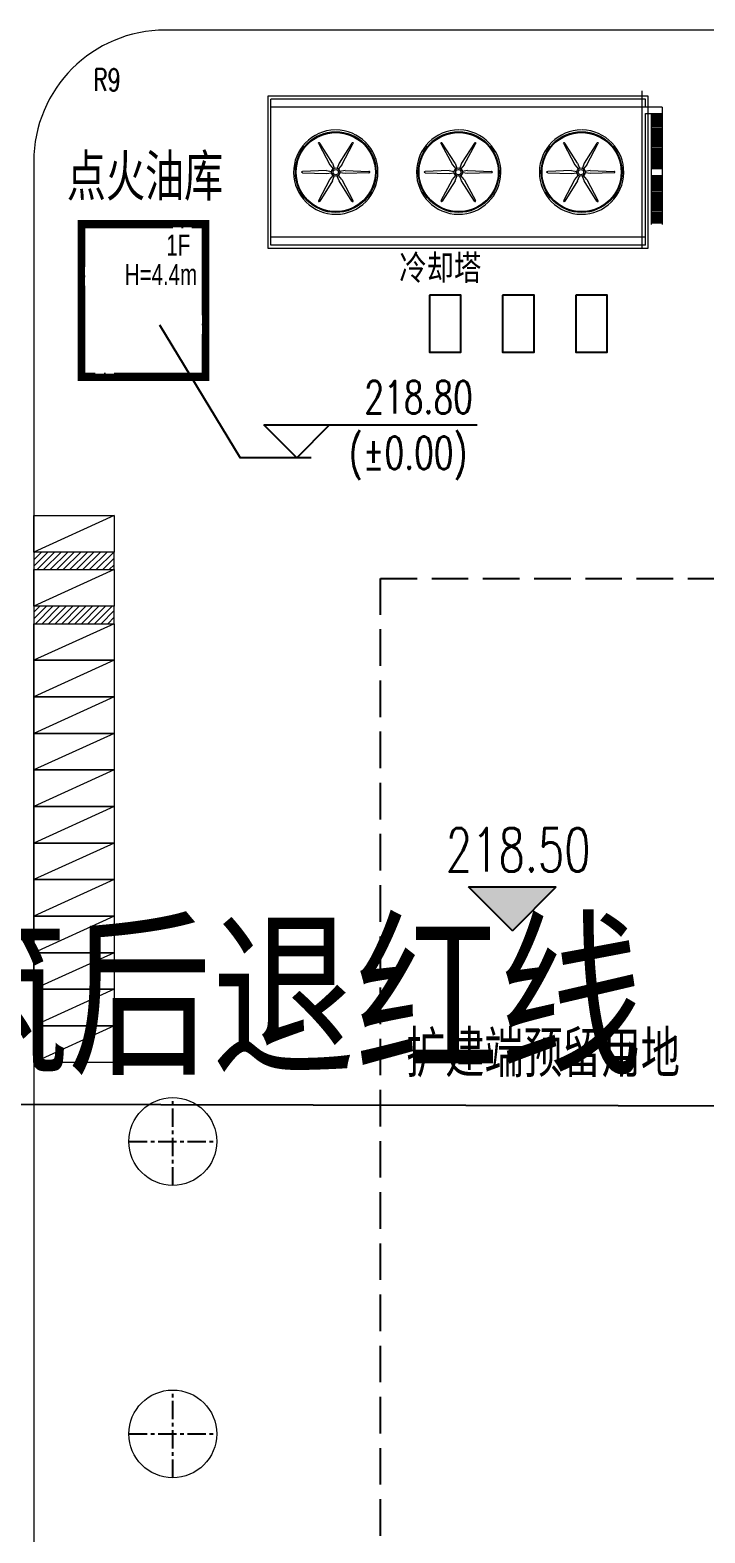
# Model space of a CAD drawing. Header units: metres. Extents: x 497148 to 498044, y 2998751 to 2999627.
# Drawn here: x 497695.2 to 497741.3, y 2998957.5 to 2999060.3 of the extents above; entities that cross this region are included whole.
import ezdxf

# ---------------------------------------------------------------- set-up
doc = ezdxf.new("R2010")
doc.units = ezdxf.units.M
for name, pattern in [('CENTER', [2, 1.25, -0.25, 0.25, -0.25]), ('DASH', [0.35, 0.25, -0.1]), ('DOTE', [2.4200000000000004, 2, -0.2, 0.02, -0.2])]:
    doc.linetypes.add(name, pattern=pattern)
for name, color, linetype, lineweight in [('1_RO_规划停车位', 35, 'Continuous', 13), ('细线', 7, 'Continuous', 18), ('道路', 4, 'Continuous', 15)]:
    doc.layers.add(name, color=color, linetype=linetype, lineweight=lineweight)
for name, color, linetype in [('DIM_ELEV', 3, 'Continuous'), ('DM-坐标', 7, 'Continuous'), ('PUB_TEXT', 7, 'Continuous'), ('YD-R2', 50, 'Continuous'), ('挡墙护坡', 5, 'Continuous'), ('文字', 255, 'Continuous'), ('新建建筑', 2, 'Continuous')]:
    doc.layers.add(name, color=color, linetype=linetype)
doc.layers.add('建筑轴线', color=1, linetype='DOTE', lineweight=15, plot=False)
doc.styles.add('-黑体', font='simhei.ttf', dxfattribs={"width": 0.8})
doc.styles.add('_TCH_DIM', font='SIMPLEX', dxfattribs={"bigfont": 'GBCBIG'})
doc.styles.add('DIMST', font='SimSun.ttf', dxfattribs={"width": 0.8})
doc.styles.add('亨利项目总图布置_2022_8_8_t3--03$0$亨利项目总图布置_2022_8_8_t3--02$0$CEC', font='ARIALN.TTF')
pattern_1 = [(45, (-286.4999999505817, 0.8959873015992343), (-0.2245064030267288, 0.2245064030267289), [])]

# ---------------------------------------------------------------- blocks, each defined once
blk = doc.blocks.new('chewei')
at = {"layer": '1_RO_规划停车位'}
blk.add_line((152.9787048622966, -11.01058016717434), (155.4787048697472, -16.51058016764), dxfattribs=at)
blk.add_lwpolyline([(152.9787048622966, -11.01058016717434), (155.4787048697472, -11.01058016764), (155.4787048697472, -16.51058016764), (152.9787048771977, -16.51058016857132)], close=True, dxfattribs=at)
blk = doc.blocks.new('新块')
at = {"layer": '1_RO_规划停车位'}
h = blk.add_hatch(dxfattribs=at)
h.set_pattern_fill('ANSI31', color=256, scale=0.2, style=0)
h.set_pattern_definition(pattern_1)
h.paths.add_polyline_path([(497695.4149628345, 2999023.428690177), (497695.4149628275, 2999024.628690177), (497700.9149628326, 2999024.628690176), (497700.9149628285, 2999023.428690156)])
h = blk.add_hatch(dxfattribs=at)
h.set_pattern_fill('ANSI31', color=256, scale=0.2, style=0)
h.set_pattern_definition(pattern_1)
h.paths.add_polyline_path([(497695.4149628317, 2999019.728690187), (497695.4149628247, 2999020.928690186), (497700.9149628298, 2999020.928690185), (497700.9149628256, 2999019.728690165)])
at = {"layer": 'DIM_ELEV'}
blk.add_hatch(color=0, dxfattribs=at).paths.add_polyline_path([(497728.1249101011, 2998998.727111757), (497725.1249101011, 2999001.727111757), (497731.1249101011, 2999001.727111757)])
at = {"layer": '挡墙护坡', "linetype": 'Continuous'}
h = blk.add_hatch(dxfattribs=at)
h.set_pattern_fill('ANSI33', color=256, style=0)
h.set_pattern_definition([(45, (-861.717116693384, 0), (-2.245064030267288, 2.245064030267288), []), (45, (-859.4720516933594, 0), (-2.245064030267288, 2.245064030267288), [1.5875, -0.79375])])
edge = h.paths.add_edge_path()
edge.add_line((497928.516134331, 2998901.332702593), (497928.516134331, 2998904.332702593))
edge.add_line((497928.516134331, 2998904.332702593), (497677.906397943, 2998904.332702593))
edge.add_line((497677.906397943, 2998904.332702593), (497652.906397943, 2998907.832702593))
edge.add_line((497652.906397943, 2998907.832702593), (497585.757969478, 2998907.832702592))
edge.add_line((497585.757969478, 2998907.832702592), (497584.1142178231, 2998907.90787955))
edge.add_line((497584.1142178231, 2998907.90787955), (497583.0862911377, 2998908.033184513))
edge.add_arc((497585.6894328436, 2998924.832760571), 17.00006183681121, 179.9914358370909, 261.19190675699576, ccw=False)
edge.add_line((497568.6893711967, 2998924.835301619), (497568.6079447804, 2998970.516649012))
edge.add_line((497568.6079447804, 2998970.516649012), (497565.0633882317, 2998995.5103706))
edge.add_line((497565.0633882317, 2998995.5103706), (497564.9548299462, 2999056.413072466))
edge.add_line((497564.9548299462, 2999056.413072466), (497561.954834712, 2999056.407725013))
edge.add_line((497561.954834712, 2999056.407725013), (497562.0637655029, 2998995.296042517))
edge.add_line((497562.0637655029, 2998995.296042517), (497565.6083220516, 2998970.302320928))
edge.add_line((497565.6083220516, 2998970.302320928), (497565.6893710068, 2998924.832734422))
edge.add_arc((497585.6894328435, 2998924.832760571), 20.00006183675104, 180.0000749117357, 261.3369253293756)
edge.add_line((497582.6769488168, 2998905.060876152), (497583.8638219688, 2998904.916195507))
edge.add_line((497583.8638219688, 2998904.916195507), (497585.6894028363, 2998904.832702592))
edge.add_line((497585.6894028363, 2998904.832702592), (497652.6974169806, 2998904.832702593))
edge.add_line((497652.6974169806, 2998904.832702593), (497677.6974169806, 2998901.332702593))
edge.add_line((497677.6974169806, 2998901.332702593), (497928.516134331, 2998901.332702593))
at = {"color": 3, "linetype": 'CENTER'}
for p, q in [((497704.9173341002, 2998981.315719019), (497704.9173341007, 2998987.315719019)), ((497701.9173341007, 2998984.31571902), (497707.9173341007, 2998984.31571902)), ((497704.9173341002, 2998961.315719019), (497704.9173341007, 2998967.315719019)), ((497701.9173341007, 2998964.31571902), (497707.9173341007, 2998964.31571902))]:
    blk.add_line(p, q, dxfattribs=at)
at = {"layer": '1_RO_规划停车位'}
for points in [[(497700.9149628294, 2999023.428690177), (497700.9149628326, 2999024.628690176), (497695.4149628275, 2999024.628690177), (497695.4149628345, 2999023.428690177)], [(497700.9149628265, 2999019.728690187), (497700.9149628298, 2999020.928690185), (497695.4149628247, 2999020.928690186), (497695.4149628317, 2999019.728690187)]]:
    blk.add_lwpolyline(points, close=True, dxfattribs=at)
at = {"layer": 'DIM_ELEV', "color": 0}
for p, q in [((497704.0083994656, 2999040.173159386), (497709.5188503304, 2999031.071077405)), ((497713.3897249224, 2999031.071077405), (497711.1397249224, 2999033.321077405)), ((497711.1397249224, 2999033.321077405), (497725.7309749224, 2999033.321077405)), ((497713.3897249224, 2999031.071077405), (497715.6397249224, 2999033.321077405)), ((497714.3869516, 2999031.071077405), (497709.5188503304, 2999031.071077405)), ((497728.1249101011, 2998998.727111757), (497725.1249101011, 2999001.727111757)), ((497725.1249101011, 2999001.727111757), (497731.1249101011, 2999001.727111757)), ((497728.1249101011, 2998998.727111757), (497731.1249101011, 2999001.727111757))]:
    blk.add_line(p, q, dxfattribs=at)
at = {"layer": 'YD-R2', "color": 0, "elevation": -1.164153218269348e-10}
for points in [[(497722.4602523631, 2999042.192211584), (497722.4602523631, 2999038.305681647), (497724.6157627421, 2999038.305681647), (497724.6157627421, 2999042.192211584)], [(497727.4602523631, 2999042.192211584), (497727.4602523631, 2999038.305681647), (497729.6157627421, 2999038.305681647), (497729.6157627421, 2999042.192211584)], [(497732.4602523631, 2999042.192211584), (497732.4602523631, 2999038.305681647), (497734.6157627421, 2999038.305681647), (497734.6157627421, 2999042.192211584)]]:
    blk.add_lwpolyline(points, close=True, dxfattribs=at)
at = {"layer": 'YD-R2', "color": 0, "linetype": 'DASH', "ltscale": 10}
blk.add_lwpolyline([(497742.664962755, 2998918.846138021), (497719.114962755, 2998918.846138021), (497719.114962755, 2999022.81571902), (497742.664962755, 2999022.81571902)], close=True, dxfattribs=at)
at = {"layer": '建筑轴线', "ltscale": 3, "elevation": 5.990948739803456e-09}
blk.add_lwpolyline([(497706.9173341006, 2999036.83740348), (497698.9173341006, 2999036.83740348), (497698.9173341006, 2999046.83740348), (497706.9173341006, 2999046.83740348)], close=True, dxfattribs=at)
at = {"layer": '新建建筑', "linetype": 'Continuous', "const_width": 0.5, "elevation": 5.990948739803456e-09}
blk.add_lwpolyline([(497698.6673341006, 2999047.08740348), (497707.1673341006, 2999047.08740348), (497707.1673341006, 2999036.58740348), (497698.6673341006, 2999036.58740348)], close=True, dxfattribs=at)
at = {"layer": '细线', "linetype": 'Continuous'}
for p, q in [((497737.2184344371, 2999055.615718995), (497711.6173338545, 2999055.615719642)), ((497711.6173341064, 2999045.61571806), (497711.6173338545, 2999055.615719642)), ((497736.9684344096, 2999056.179241997), (497736.9684346807, 2999045.415717388)), ((497737.2184344511, 2999055.065718907), (497737.2184344371, 2999055.615718995)), ((497737.2184344506, 2999055.065718908), (497737.2184344371, 2999055.615718995)), ((497738.3644345118, 2999055.065718878), (497711.6173338685, 2999055.065719555)), ((497737.2184346886, 2999045.615717413), (497737.2184344618, 2999054.615718837)), ((497737.2184344618, 2999054.615718837), (497738.364434523, 2999054.615718808)), ((497737.2184344623, 2999054.615718837), (497738.364434523, 2999054.615718808)), ((497737.6184344831, 2999054.615718827), (497737.6184346745, 2999047.03189354)), ((497738.3644345253, 2999054.536192616), (497737.6184344855, 2999054.536192634)), ((497738.3644345253, 2999054.536192616), (497737.618434485, 2999054.536192635)), ((497738.3644345118, 2999055.065718878), (497738.3644347139, 2999047.03189352)), ((497738.3644345272, 2999054.443546948), (497737.6184344878, 2999054.443546967)), ((497738.3644345272, 2999054.443546948), (497737.6184344873, 2999054.443546968)), ((497738.36443453, 2999054.35090128), (497737.6184344901, 2999054.350901299)), ((497738.3644345295, 2999054.350901281), (497737.6184344896, 2999054.350901299)), ((497738.3644345323, 2999054.258255614), (497737.618434492, 2999054.258255631)), ((497738.3644345323, 2999054.258255613), (497737.6184344924, 2999054.258255631)), ((497738.3644345342, 2999054.165609945), (497737.6184344948, 2999054.165609963)), ((497738.3644345342, 2999054.165609945), (497737.6184344948, 2999054.165609963)), ((497738.364434537, 2999054.072964277), (497737.6184344971, 2999054.072964295)), ((497738.3644345365, 2999054.072964277), (497737.6184344966, 2999054.072964296)), ((497738.3644345388, 2999053.980318608), (497737.618434499, 2999053.980318628)), ((497738.3644345388, 2999053.980318608), (497737.618434499, 2999053.980318628)), ((497738.3644345416, 2999053.887672941), (497737.6184345018, 2999053.887672959)), ((497738.3644345416, 2999053.887672941), (497737.6184345018, 2999053.887672959)), ((497738.3644345435, 2999053.795027273), (497737.6184345041, 2999053.79502729)), ((497738.3644345435, 2999053.795027273), (497737.6184345041, 2999053.795027291)), ((497738.3644345463, 2999053.702381605), (497737.6184345059, 2999053.702381624)), ((497738.3644345463, 2999053.702381606), (497737.6184345059, 2999053.702381625)), ((497738.3644345486, 2999053.609735938), (497737.6184345087, 2999053.609735956)), ((497738.3644345481, 2999053.609735938), (497737.6184345087, 2999053.609735957)), ((497738.3644345505, 2999053.51709027), (497737.6184345111, 2999053.517090288)), ((497711.4173339032, 2999053.25352715), (497711.4173341295, 2999047.253526219)), ((497714.8910516039, 2999052.560491885), (497715.6495699244, 2999051.113727686)), ((497715.8315768185, 2999051.218809423), (497714.9579015248, 2999052.599087707)), ((497717.1589652388, 2999052.599087652), (497716.2852900139, 2999051.218809412)), ((497716.4672969132, 2999051.113727666), (497717.2258151615, 2999052.560491826)), ((497723.2668529892, 2999052.56039041), (497724.0253713097, 2999051.113626212)), ((497724.2073782038, 2999051.218707948), (497723.3337029101, 2999052.598986233)), ((497725.534766624, 2999052.598986178), (497724.6610913992, 2999051.218707938)), ((497724.8430982985, 2999051.113626191), (497725.6016165468, 2999052.560390352)), ((497731.6427067943, 2999052.560491609), (497732.4012251148, 2999051.113727411)), ((497732.583232009, 2999051.218809147), (497731.7095567152, 2999052.599087431)), ((497733.9106204292, 2999052.599087377), (497733.0369452044, 2999051.218809136)), ((497733.2189521036, 2999051.11372739), (497733.977470352, 2999052.56049155)), ((497738.3644345533, 2999053.424444602), (497737.6184345134, 2999053.424444619)), ((497738.3644345551, 2999053.331798933), (497737.6184345157, 2999053.331798952)), ((497738.3644345574, 2999053.239153267), (497737.6184345181, 2999053.239153285)), ((497738.3644345598, 2999053.146507599), (497737.6184345204, 2999053.146507617)), ((497738.3644345621, 2999053.053861931), (497737.6184345222, 2999053.053861949)), ((497738.3644345649, 2999052.961216262), (497737.618434525, 2999052.961216281)), ((497738.3644345672, 2999052.868570594), (497737.6184345274, 2999052.868570614)), ((497738.3644345696, 2999052.775924927), (497737.6184345297, 2999052.775924945)), ((497738.3644345714, 2999052.683279259), (497737.6184345325, 2999052.683279278)), ((497738.3644345742, 2999052.59063359), (497737.6184345343, 2999052.59063361)), ((497738.3644345765, 2999052.497987923), (497737.6184345367, 2999052.497987943)), ((497738.3644345789, 2999052.405342255), (497737.618434539, 2999052.405342273)), ((497738.3644345812, 2999052.312696587), (497737.6184345413, 2999052.312696607)), ((497738.3644345835, 2999052.220050919), (497737.6184345437, 2999052.220050938)), ((497738.3644345854, 2999052.127405251), (497737.618434546, 2999052.12740527)), ((497738.3644345882, 2999052.034759583), (497737.6184345483, 2999052.034759602)), ((497738.36443459, 2999051.942113915), (497737.6184345506, 2999051.942113936)), ((497738.3644345928, 2999051.849468247), (497737.618434553, 2999051.849468268)), ((497738.3644345952, 2999051.75682258), (497737.6184345553, 2999051.756822599)), ((497738.3644345975, 2999051.664176912), (497737.6184345581, 2999051.664176932)), ((497738.3644345998, 2999051.571531244), (497737.61843456, 2999051.571531265)), ((497738.3644346021, 2999051.478885576), (497737.6184345623, 2999051.478885596)), ((497715.4227133365, 2999050.720800497), (497713.7905197949, 2999050.654314619)), ((497713.7905197972, 2999050.57712297), (497715.4227133421, 2999050.510637012)), ((497715.4227133365, 2999050.720800497), (497715.7748745512, 2999050.65801558)), ((497715.4227133421, 2999050.510637012), (497715.7748745535, 2999050.573421912)), ((497715.6495699244, 2999051.113727686), (497715.8800238575, 2999050.840139546)), ((497715.8315768185, 2999051.218809423), (497715.9532841145, 2999050.882436377)), ((497716.2852900139, 2999051.218809412), (497716.1635827356, 2999050.882436372)), ((497716.4672969132, 2999051.113727666), (497716.236842995, 2999050.840139536)), ((497716.6941535212, 2999050.720800466), (497716.3419923102, 2999050.658015566)), ((497716.6941535267, 2999050.510636981), (497716.3419923125, 2999050.573421898)), ((497716.6941535212, 2999050.720800466), (497718.3263470665, 2999050.654314507)), ((497718.3263470684, 2999050.577122857), (497716.6941535267, 2999050.510636981)), ((497723.7985147217, 2999050.720699023), (497722.1663211801, 2999050.654213145)), ((497722.1663211824, 2999050.577021496), (497723.7985147273, 2999050.510535538)), ((497723.7985147217, 2999050.720699023), (497724.1506759364, 2999050.657914106)), ((497723.7985147273, 2999050.510535538), (497724.1506759388, 2999050.573320438)), ((497724.0253713097, 2999051.113626212), (497724.2558252428, 2999050.840038071)), ((497724.2073782038, 2999051.218707948), (497724.3290854998, 2999050.882334903)), ((497724.6610913992, 2999051.218707938), (497724.5393841209, 2999050.882334898)), ((497724.8430982985, 2999051.113626191), (497724.6126443802, 2999050.840038062)), ((497725.0699549064, 2999050.720698992), (497724.7177936955, 2999050.657914092)), ((497725.069954912, 2999050.510535507), (497724.7177936978, 2999050.573320424)), ((497725.0699549064, 2999050.720698992), (497726.7021484518, 2999050.654213033)), ((497726.7021484536, 2999050.577021383), (497725.069954912, 2999050.510535507)), ((497732.1743685269, 2999050.720800221), (497730.5421749853, 2999050.654314344)), ((497730.5421749876, 2999050.577122695), (497732.1743685325, 2999050.510636737)), ((497732.1743685269, 2999050.720800221), (497732.5265297416, 2999050.658015304)), ((497732.1743685325, 2999050.510636737), (497732.5265297439, 2999050.573421636)), ((497732.4012251148, 2999051.113727411), (497732.6316790479, 2999050.84013927)), ((497732.583232009, 2999051.218809147), (497732.704939305, 2999050.882436102)), ((497733.0369452044, 2999051.218809136), (497732.9152379261, 2999050.882436096)), ((497733.2189521036, 2999051.11372739), (497732.9884981854, 2999050.84013926)), ((497733.4458087116, 2999050.72080019), (497733.0936475006, 2999050.658015291)), ((497733.4458087172, 2999050.510636705), (497733.0936475029, 2999050.573421622)), ((497733.4458087116, 2999050.72080019), (497735.0780022569, 2999050.654314232)), ((497735.0780022588, 2999050.577122582), (497733.4458087172, 2999050.510636705)), ((497738.3644346045, 2999051.386239909), (497737.6184345642, 2999051.386239928)), ((497738.3644346068, 2999051.29359424), (497737.6184345669, 2999051.293594261)), ((497738.3644346087, 2999051.200948573), (497737.6184345688, 2999051.200948594)), ((497738.3644346115, 2999051.108302906), (497737.6184345721, 2999051.108302925)), ((497738.3644346138, 2999051.015657238), (497737.6184345739, 2999051.015657257)), ((497738.3644346161, 2999050.923011569), (497737.6184345763, 2999050.92301159)), ((497738.3644346184, 2999050.830365902), (497737.6184345786, 2999050.830365922)), ((497714.8910517017, 2999048.670945652), (497715.6495699495, 2999050.117709813)), ((497715.8315768488, 2999050.012628066), (497714.9579016244, 2999048.632349825)), ((497715.6495699495, 2999050.117709813), (497715.8800238682, 2999050.391297942)), ((497715.8315768488, 2999050.012628066), (497715.953284128, 2999050.349001105)), ((497716.2852900447, 2999050.012628055), (497716.1635827491, 2999050.3490011)), ((497716.4672969384, 2999050.117709792), (497716.2368430062, 2999050.391297933)), ((497717.1589653389, 2999048.632349771), (497716.2852900447, 2999050.012628055)), ((497716.4672969384, 2999050.117709792), (497717.2258152593, 2999048.670945594)), ((497723.2668530869, 2999048.670844178), (497724.0253713348, 2999050.117608339)), ((497724.2073782341, 2999050.012526592), (497723.3337030097, 2999048.632248351)), ((497724.0253713348, 2999050.117608339), (497724.2558252535, 2999050.391196468)), ((497724.2073782341, 2999050.012526592), (497724.3290855133, 2999050.348899631)), ((497724.6610914299, 2999050.012526581), (497724.5393841344, 2999050.348899626)), ((497724.8430983236, 2999050.117608318), (497724.6126443914, 2999050.391196459)), ((497725.5347667242, 2999048.632248296), (497724.6610914299, 2999050.012526581)), ((497724.8430983236, 2999050.117608318), (497725.6016166446, 2999048.67084412)), ((497731.6427068921, 2999048.670945377), (497732.40122514, 2999050.117709538)), ((497732.5832320392, 2999050.012627791), (497731.7095568149, 2999048.63234955)), ((497732.40122514, 2999050.117709538), (497732.6316790587, 2999050.391297666)), ((497732.5832320392, 2999050.012627791), (497732.7049393185, 2999050.34900083)), ((497733.0369452351, 2999050.01262778), (497732.9152379396, 2999050.349000825)), ((497733.2189521288, 2999050.117709517), (497732.9884981966, 2999050.391297657)), ((497733.9106205293, 2999048.632349495), (497733.0369452351, 2999050.01262778)), ((497733.2189521288, 2999050.117709517), (497733.9774704498, 2999048.670945318)), ((497738.3644346301, 2999050.367137563), (497737.6184345902, 2999050.367137581)), ((497738.3644346324, 2999050.274491895), (497737.6184345926, 2999050.274491913)), ((497738.3644346347, 2999050.181846226), (497737.6184345944, 2999050.181846246)), ((497738.3644346366, 2999050.08920056), (497737.6184345972, 2999050.089200578)), ((497738.3644346394, 2999049.996554891), (497737.6184345995, 2999049.996554909)), ((497738.3644346417, 2999049.903909223), (497737.6184346019, 2999049.903909243)), ((497738.3644346441, 2999049.811263555), (497737.6184346042, 2999049.811263575)), ((497738.3644346459, 2999049.718617889), (497737.6184346065, 2999049.718617906)), ((497738.3644346487, 2999049.62597222), (497737.6184346089, 2999049.625972238)), ((497738.3644346506, 2999049.533326552), (497737.6184346112, 2999049.533326571)), ((497738.3644346534, 2999049.440680884), (497737.6184346135, 2999049.440680903)), ((497738.3644346557, 2999049.348035217), (497737.6184346158, 2999049.348035236)), ((497738.3644346557, 2999049.348035217), (497737.6184346158, 2999049.348035236)), ((497738.364434658, 2999049.255389549), (497737.6184346182, 2999049.255389567)), ((497738.3644346604, 2999049.162743881), (497737.618434621, 2999049.1627439)), ((497738.3644346627, 2999049.070098213), (497737.6184346233, 2999049.070098231)), ((497738.364434665, 2999048.977452545), (497737.6184346252, 2999048.977452564)), ((497738.3644346673, 2999048.884806877), (497737.6184346279, 2999048.884806895)), ((497738.3644346697, 2999048.79216121), (497737.6184346298, 2999048.792161229)), ((497738.3644346725, 2999048.699515543), (497737.6184346326, 2999048.69951556)), ((497738.3644346743, 2999048.606869875), (497737.6184346349, 2999048.606869892)), ((497738.3644346767, 2999048.514224206), (497737.6184346373, 2999048.514224225)), ((497738.364434679, 2999048.421578538), (497737.6184346391, 2999048.421578557)), ((497738.3644346813, 2999048.32893287), (497737.6184346419, 2999048.328932889)), ((497738.3644346836, 2999048.236287203), (497737.6184346442, 2999048.236287221)), ((497738.364434686, 2999048.143641535), (497737.6184346461, 2999048.143641554)), ((497738.3644346883, 2999048.050995866), (497737.6184346489, 2999048.050995886)), ((497738.3644346906, 2999047.9583502), (497737.6184346508, 2999047.958350218)), ((497738.364434693, 2999047.865704531), (497737.6184346531, 2999047.86570455)), ((497738.3644346953, 2999047.773058864), (497737.618434655, 2999047.773058882)), ((497738.3644346976, 2999047.680413195), (497737.6184346582, 2999047.680413214)), ((497738.3644346999, 2999047.587767529), (497737.6184346601, 2999047.587767547)), ((497738.3644347023, 2999047.49512186), (497737.6184346629, 2999047.495121877)), ((497738.3644347046, 2999047.402476193), (497737.6184346647, 2999047.402476211)), ((497738.3644347069, 2999047.309830525), (497737.6184346675, 2999047.309830543)), ((497738.3644347092, 2999047.217184857), (497737.6184346699, 2999047.217184875)), ((497738.3644347116, 2999047.124539189), (497737.6184346722, 2999047.124539206)), ((497737.2184346751, 2999046.165717499), (497711.6173340924, 2999046.165718146)), ((497737.2184346886, 2999045.615717413), (497711.6173341064, 2999045.61571806))]:
    blk.add_line(p, q, dxfattribs=at)
at = {"layer": '细线', "linetype": 'Continuous', "elevation": -2.328306436538696e-10, "flags": 128}
blk.add_lwpolyline([(497737.4184344429, 2999055.81571902), (497711.4173338385, 2999055.815719678), (497711.4173341006, 2999045.415718034), (497737.4184347041, 2999045.415717376)], close=True, dxfattribs=at)
at = {"layer": '细线', "linetype": 'Continuous'}
for centre, radius in [((497716.0584334316, 2999050.615718738), 2.761627911550649), ((497716.0584334316, 2999050.615718738), 2.704335895901269), ((497724.4584338785, 2999050.615718528), 2.761627911550649), ((497724.4584338785, 2999050.615718528), 2.704335895901269), ((497732.858434326, 2999050.615718316), 2.761627911550649), ((497732.858434326, 2999050.615718316), 2.704335895901269), ((497716.0584334316, 2999050.615718738), 0.2835588777815593), ((497716.0584334316, 2999050.615718738), 0.2835588777815593), ((497716.0584334316, 2999050.615718738), 0.2835588777815593), ((497716.0584334316, 2999050.615718738), 0.1822278622383606), ((497716.0584334316, 2999050.615718738), 0.1822278622383606), ((497716.0584334316, 2999050.615718738), 0.1822278622383606), ((497724.4342348169, 2999050.615617264), 0.2835588777815593), ((497724.4342348169, 2999050.615617264), 0.2835588777815593), ((497724.4342348169, 2999050.615617264), 0.2835588777815593), ((497724.4342348169, 2999050.615617264), 0.1822278622383606), ((497724.4342348169, 2999050.615617264), 0.1822278622383606), ((497724.4342348169, 2999050.615617264), 0.1822278622383606), ((497732.810088622, 2999050.615718463), 0.2835588777815593), ((497732.810088622, 2999050.615718463), 0.2835588777815593), ((497732.810088622, 2999050.615718463), 0.2835588777815593), ((497732.810088622, 2999050.615718463), 0.1822278622383606), ((497732.810088622, 2999050.615718463), 0.1822278622383606), ((497732.810088622, 2999050.615718463), 0.1822278622383606), ((497704.9173341007, 2998984.315719019), 3), ((497704.9173341007, 2998964.315719019), 3)]:
    blk.add_circle(centre, radius, dxfattribs=at)
for centre, start, end in [((497716.0584334316, 2999050.615718738), 90.96042789780958, 90.00000162750601), ((497724.4584338785, 2999050.615718528), 90.00000162750601, 89.03956809934706), ((497732.858434326, 2999050.615718316), 90.00000162750601, 89.03887567168863)]:
    blk.add_arc(centre, 2.883124601452557, start, end, dxfattribs=at)
at = {"layer": '细线', "linetype": 'Continuous', "extrusion": (0, 0, -1)}
for centre, major_axis, ratio, start_param, end_param in [((497714.923747153, 2999052.581181043), (0.02827820936115301, -0.05393661238606511), 0.6332317308467541, 1.519219441367305, 4.7123888886843), ((497717.1932303495, 2999052.581117052), (0.03257135735566349, 0.05145795937693917), 0.6332317944132546, 4.660812304063485, 7.853981754529251), ((497723.2995485382, 2999052.581079569), (0.02827820936115301, -0.05393661238606511), 0.6332317308467541, 1.519219441367305, 4.7123888886843), ((497725.5690317348, 2999052.581015578), (0.03257135735566349, 0.05145795937693917), 0.6332317944132546, 4.660812304063485, 7.853981754529251), ((497731.6754023434, 2999052.581180768), (0.02827820936115301, -0.05393661238606511), 0.6332317308467541, 1.519219441367305, 4.7123888886843), ((497733.9448855399, 2999052.581116776), (0.03257135735566349, 0.05145795937693917), 0.6332317944132546, 4.660812304063485, 7.853981754529251), ((497713.7889502351, 2999050.615782731), (0.06084957501714402, -0.002478650839200138), 0.6332318614435375, 1.51921951796237, 4.712388973458276), ((497722.1647516203, 2999050.615681257), (0.06084957501714402, -0.002478650839200138), 0.6332318614435375, 1.51921951796237, 4.712388973458276), ((497730.5406054255, 2999050.615782455), (0.06084957501714402, -0.002478650839200138), 0.6332318614435375, 1.51921951796237, 4.712388973458276)]:
    blk.add_ellipse(centre, major_axis=major_axis, ratio=ratio, start_param=start_param, end_param=end_param, dxfattribs=at)
at = {"layer": '细线', "linetype": 'Continuous'}
for centre, major_axis, ratio, start_param, end_param in [((497718.3279166291, 2999050.615782617), (0.06084957576123435, 0.002478633799441821), 0.6332318621689482, 4.660812379852378, 7.853981834953627), ((497726.7037180144, 2999050.615681143), (0.06084957576123435, 0.002478633799441821), 0.6332318621689482, 4.660812379852378, 7.853981834953627), ((497735.0795718195, 2999050.615782341), (0.06084957576123435, 0.002478633799441821), 0.6332318621689482, 4.660812379852378, 7.853981834953627), ((497714.9237472517, 2999048.650256491), (0.02827820136562188, 0.0539366143932696), 0.6332317716109581, 1.519219343172737, 4.712388798919521), ((497717.1932304487, 2999048.65032037), (0.03257135641088636, -0.0514579624380684), 0.6332317452114237, 4.660812313463822, 7.853981779200076), ((497723.2995486369, 2999048.650155017), (0.02827820136562188, 0.0539366143932696), 0.6332317716109581, 1.519219343172737, 4.712388798919521), ((497725.569031834, 2999048.650218896), (0.03257135641088636, -0.0514579624380684), 0.6332317452114237, 4.660812313463822, 7.853981779200076), ((497731.6754024421, 2999048.650256215), (0.02827820136562188, 0.0539366143932696), 0.6332317716109581, 1.519219343172737, 4.712388798919521), ((497733.9448856391, 2999048.650320095), (0.03257135641088636, -0.0514579624380684), 0.6332317452114237, 4.660812313463822, 7.853981779200076)]:
    blk.add_ellipse(centre, major_axis=major_axis, ratio=ratio, start_param=start_param, end_param=end_param, dxfattribs=at)
at = {"layer": '道路', "linetype": 'ByBlock', "lineweight": 0, "ltscale": 0.2}
blk.add_line((497798.4149627545, 2999060.332702593), (497704.4149627545, 2999060.332702592), dxfattribs=at)
at = {"layer": '道路', "linetype": 'ByBlock', "ltscale": 0.2}
blk.add_line((497695.4149627545, 2999051.332702592), (497695.4149627545, 2998922.332702594), dxfattribs=at)
at = {"layer": '道路', "linetype": 'ByBlock', "lineweight": 0, "ltscale": 0.2}
blk.add_arc((497704.4149627545, 2999051.332702592, -5.25642451785737e-06), 9, 90, 180, dxfattribs=at)
at = {"layer": '1_RO_规划停车位', "rotation": 269.9999998288981}
for p in [(497711.9255434595, 2999180.107394997), (497711.9255434566, 2999176.407395006), (497711.9255434297, 2999172.707395014), (497711.9255434279, 2999170.207395024), (497711.9255434316, 2999167.707395007), (497711.9255434297, 2999165.207394996), (497711.9255433868, 2999162.707394989), (497711.925543385, 2999160.207394999), (497711.9255433887, 2999157.707394982), (497711.9255433868, 2999155.207394971), (497711.9255433767, 2999152.707394978), (497711.9255433804, 2999150.207394961), (497711.9255433786, 2999147.70739495), (497711.9255433767, 2999145.20739496)]:
    blk.add_blockref('chewei', p, dxfattribs=at)
at = {"layer": 'PUB_TEXT', "color": 0, "linetype": 'Continuous', "style": '-黑体', "width": 0.8}
blk.add_text('冷却塔', height=1.714607999999999, dxfattribs=at).set_placement((497720.3948848905, 2999043.228712312))
at = {"layer": 'PUB_TEXT', "color": 0, "style": '_TCH_DIM', "width": 0.7058823529411765}
for s, height, p in [('218.80', 2.23125, (497718.0059749224, 2999034.108577406)), ('(%%P0.00)', 2.23125, (497716.9559749224, 2999030.302327405)), ('218.50', 2.975, (497723.5749101011, 2999002.777111757))]:
    blk.add_text(s, height=height, dxfattribs=at).set_placement(p)
at = {"layer": '文字', "color": 7, "style": '亨利项目总图布置_2022_8_8_t3--03$0$亨利项目总图布置_2022_8_8_t3--02$0$CEC'}
for s, height, width, p in [('点火油库', 2.799999999999999, 0.7, (497697.6722097008, 2999048.971966296)), ('1F', 1.44, 0.85, (497704.4756007585, 2999044.901331264, 5.907129708088063e-09)), ('H=4.4m', 1.44, 0.85, (497701.6372656719, 2999042.893396833, 5.907129708088063e-09)), ('扩建端预留用地', 2.799999999999999, 0.7, (497720.8666349191, 2998989.021211729, 30.94834173793467))]:
    blk.add_text(s, height=height, dxfattribs=dict(at, width=width)).set_placement(p)
at = {"layer": '道路', "style": '_TCH_DIM', "width": 0.7}
blk.add_text('R9', height=1.5, dxfattribs=at).set_placement((497699.5095759936, 2999056.181629011, -4.386941882419917e-07))

msp = doc.modelspace()

# ---------------------------------------------------------------- linework, layer by layer
at = {"layer": 'DM-坐标', "linetype": 'Continuous', "elevation": 788.2153476164389}
msp.add_lwpolyline([(497532.0470525135, 2999004.645523858), (497578.9774820041, 2998987.121446881), (497745.7992547959, 2998986.753994875)], dxfattribs=at)

# ---------------------------------------------------------------- block references
msp.add_blockref('新块', (0, 0))

# ---------------------------------------------------------------- texts
at = {"layer": 'DM-坐标', "linetype": 'Continuous', "style": 'DIMST', "width": 0.8}
msp.add_text('24米以上、50米及以下建筑后退红线', height=9, dxfattribs=at).set_placement((497579.9544189945, 2998989.855085038, 788.2153476164389))

doc.saveas('drawing.dxf')
